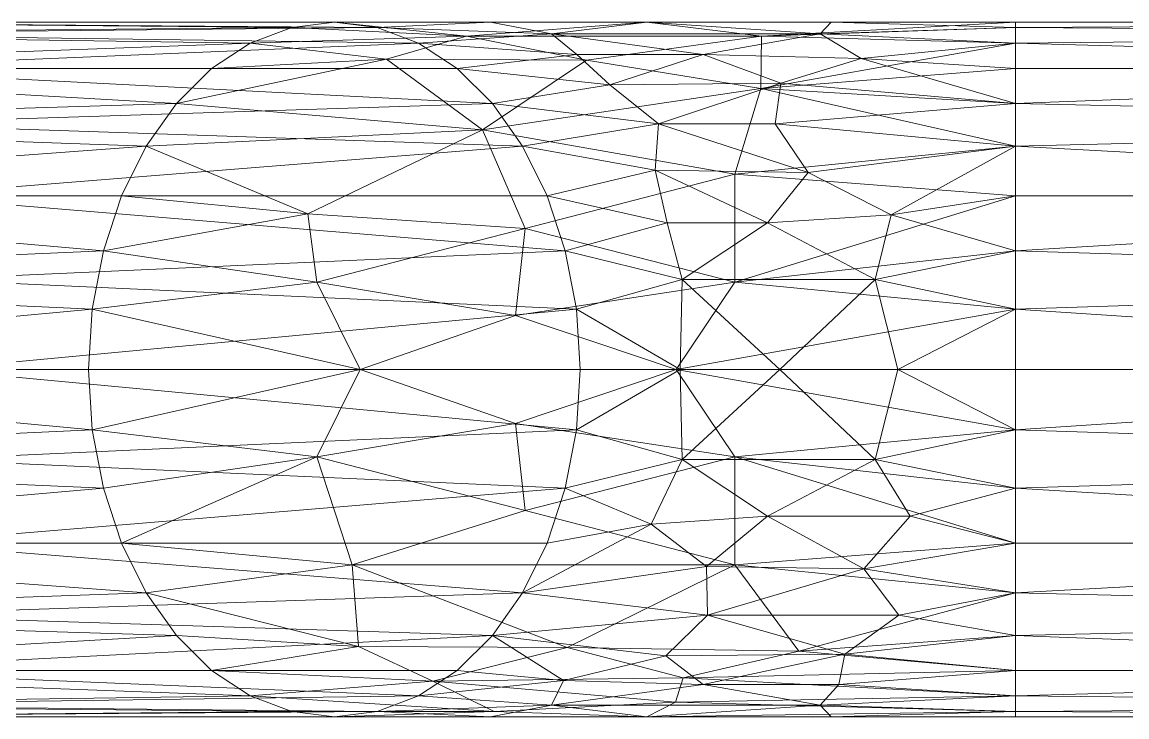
# Model space of a CAD drawing. Header units: inches. Extents: x -3326 to -59, y 8 to 1043.
# Drawn here: x -3009.626 to -3006.606, y 671.435 to 673.335 of the extents above; entities that cross this region are included whole.
import ezdxf

# ---------------------------------------------------------------- set-up
doc = ezdxf.new("R2010")
doc.units = ezdxf.units.IN
doc.header["$MEASUREMENT"] = 0
doc.layers.add('F-SPRN', color=10, linetype='Continuous', lineweight=9)
doc.layers.add('P-PIPE', color=10, linetype='Continuous', lineweight=9)

# ---------------------------------------------------------------- blocks, each defined once
blk = doc.blocks.new('Victaulic-VicPress316-Elbow 90-45deg Style P568_P571 - Standard-1136008-05 - Fourth Level')
at = {"layer": 'P-PIPE'}
for p, q in [((0.7712, 0.7712), (2.5385, 2.5385)), ((-1.0906, 0), (-3.59, 0))]:
    blk.add_line(p, q, dxfattribs=at)
blk.add_arc((-1.0906, 2.6331), 2.6331, 270, 315, dxfattribs=at)
mesh = blk.add_polyface(dxfattribs=at)
corners = [(2.5385, 2.5385, 0.95), (2.3647, 2.7124, 0.9176), (2.2026, 2.8744, 0.8227), (2.0635, 3.0135, 0.6718), (1.9568, 3.1203, 0.475), (1.8897, 3.1874, 0.2459), (1.8668, 3.2103), (0.0995, 1.443), (0.1097, 1.4328, 0.165), (0.14, 1.4024, 0.3249), (0.1894, 1.353, 0.475), (0.2566, 1.2858, 0.6106), (0.3394, 1.203, 0.7277), (0.4353, 1.1071, 0.8227), (0.5414, 1.001, 0.8927), (0.6546, 0.8879, 0.9356), (0.7712, 0.7712, 0.95)]
mesh.append_faces([[corners[k] for k in face] for face in [(15, 1, 14), (14, 2, 13), (11, 4, 10)]], dxfattribs={"vtx0": -1, "vtx1": -1})
mesh.append_faces([[corners[k] for k in face] for face in [(15, 0, 1), (14, 1, 2), (2, 12, 13), (11, 3, 4), (9, 4, 5), (8, 5, 6), (5, 8, 9), (3, 11, 12)]], dxfattribs={"vtx0": -1, "vtx2": -1})
mesh.append_faces([[corners[k] for k in face] for face in [(2, 3, 12), (9, 10, 4)]], dxfattribs={"vtx1": -1, "vtx2": -1})
mesh.append_faces([[corners[k] for k in face] for face in [(15, 16, 0), (6, 7, 8)]], dxfattribs={"vtx2": -1})
mesh = blk.add_polyface(dxfattribs=at)
corners = [(1.8668, 3.2103), (1.8897, 3.1874, -0.2459), (1.9568, 3.1203, -0.475), (2.0635, 3.0135, -0.6718), (2.2026, 2.8744, -0.8227), (2.3647, 2.7124, -0.9176), (2.5385, 2.5385, -0.95), (0.7712, 0.7712, -0.95), (0.6546, 0.8879, -0.9356), (0.5414, 1.001, -0.8927), (0.4353, 1.1071, -0.8227), (0.3394, 1.203, -0.7277), (0.2566, 1.2858, -0.6106), (0.1894, 1.353, -0.475), (0.14, 1.4024, -0.3249), (0.1097, 1.4328, -0.165), (0.0995, 1.443)]
mesh.append_faces([[corners[k] for k in face] for face in [(14, 2, 13), (2, 14, 1), (15, 1, 14), (11, 4, 10)]], dxfattribs={"vtx0": -1, "vtx1": -1})
mesh.append_faces([[corners[k] for k in face] for face in [(15, 0, 1), (11, 3, 4), (9, 4, 5), (8, 5, 6), (5, 8, 9), (3, 11, 12)]], dxfattribs={"vtx0": -1, "vtx2": -1})
mesh.append_faces([[corners[k] for k in face] for face in [(12, 13, 2), (2, 3, 12), (9, 10, 4)]], dxfattribs={"vtx1": -1, "vtx2": -1})
mesh.append_faces([[corners[k] for k in face] for face in [(15, 16, 0), (6, 7, 8)]], dxfattribs={"vtx2": -1})
mesh = blk.add_polyface(dxfattribs=at)
corners = [(2.5385, 2.5385, -0.95), (2.7124, 2.3647, -0.9176), (2.8744, 2.2026, -0.8227), (3.0135, 2.0635, -0.6718), (3.1203, 1.9568, -0.475), (3.1874, 1.8897, -0.2459), (3.2103, 1.8668), (1.443, 0.0995), (1.4328, 0.1097, -0.165), (1.4024, 0.14, -0.3249), (1.353, 0.1895, -0.475), (1.2858, 0.2566, -0.6107), (1.203, 0.3394, -0.7277), (1.1071, 0.4353, -0.8227), (1.0009, 0.5415, -0.8927), (0.8878, 0.6546, -0.9356), (0.7712, 0.7712, -0.95)]
mesh.append_faces([[corners[k] for k in face] for face in [(15, 1, 14), (14, 2, 13), (11, 4, 10)]], dxfattribs={"vtx0": -1, "vtx1": -1})
mesh.append_faces([[corners[k] for k in face] for face in [(15, 0, 1), (14, 1, 2), (2, 12, 13), (11, 3, 4), (9, 4, 5), (8, 5, 6), (5, 8, 9), (3, 11, 12)]], dxfattribs={"vtx0": -1, "vtx2": -1})
mesh.append_faces([[corners[k] for k in face] for face in [(2, 3, 12), (9, 10, 4)]], dxfattribs={"vtx1": -1, "vtx2": -1})
mesh.append_faces([[corners[k] for k in face] for face in [(15, 16, 0), (6, 7, 8)]], dxfattribs={"vtx2": -1})
mesh = blk.add_polyface(dxfattribs=at)
corners = [(3.2103, 1.8668), (3.1874, 1.8897, 0.2459), (3.1203, 1.9568, 0.475), (3.0135, 2.0635, 0.6718), (2.8744, 2.2026, 0.8227), (2.7124, 2.3647, 0.9176), (2.5385, 2.5385, 0.95), (0.7712, 0.7712, 0.95), (0.8879, 0.6546, 0.9356), (1.001, 0.5414, 0.8927), (1.1071, 0.4353, 0.8227), (1.203, 0.3394, 0.7277), (1.2858, 0.2566, 0.6106), (1.353, 0.1894, 0.475), (1.4024, 0.14, 0.3249), (1.4328, 0.1097, 0.165), (1.443, 0.0995)]
mesh.append_faces([[corners[k] for k in face] for face in [(15, 1, 14), (14, 2, 13), (11, 4, 10)]], dxfattribs={"vtx0": -1, "vtx1": -1})
mesh.append_faces([[corners[k] for k in face] for face in [(15, 0, 1), (14, 1, 2), (2, 12, 13), (11, 3, 4), (9, 4, 5), (8, 5, 6), (5, 8, 9), (3, 11, 12)]], dxfattribs={"vtx0": -1, "vtx2": -1})
mesh.append_faces([[corners[k] for k in face] for face in [(2, 3, 12), (9, 10, 4)]], dxfattribs={"vtx1": -1, "vtx2": -1})
mesh.append_faces([[corners[k] for k in face] for face in [(15, 16, 0), (6, 7, 8)]], dxfattribs={"vtx2": -1})
mesh = blk.add_polyface(dxfattribs=at)
corners = [(0.0995, 1.443), (-0.4466, 1.0781), (-1.0906, 0.95), (-1.0906, 0.9356, 0.165), (-1.0906, 0.8927, 0.3249), (-1.0906, 0.8227, 0.475), (-1.0906, 0.7277, 0.6106), (-1.0906, 0.6107, 0.7277), (-1.0906, 0.475, 0.8227), (-1.0906, 0.3249, 0.8927), (-1.0906, 0.165, 0.9356), (-1.0906, 0, 0.95), (-0.083, 0.2004, 0.95), (0.7712, 0.7712, 0.95), (0.6546, 0.8879, 0.9356), (0.5414, 1.001, 0.8927), (0.4353, 1.1071, 0.8227), (0.3394, 1.203, 0.7277), (0.2566, 1.2858, 0.6106), (0.1894, 1.353, 0.475), (0.14, 1.4024, 0.3249), (0.1097, 1.4328, 0.165), (-0.2367, 0.5714, 0.861), (-0.4125, 0.9959, 0.4015), (-0.2489, 0.8616, 0.6717), (-0.6239, 0.5977, 0.7782), (-0.557, 0.3063, 0.9176), (0.1773, 0.6105, 0.9176), (-0.676, 0.8251, 0.5449), (-0.1795, 1.1796, 0.2459), (-0.7072, 0.961, 0.2459), (0.1451, 0.8004, 0.8508), (-0.1347, 0.7694, 0.7826), (-0.0943, 1.1553, 0.4227), (-0.2461, 0.9866, 0.5385), (-0.608, 0.4543, 0.861), (-0.5868, 0.1002, 0.95), (0.3441, 0.4858, 0.95), (-0.7716, 0.6979, 0.6717), (-0.1736, 1.2605), (-0.8024, 0.8846, 0.4015), (-0.7686, 1.0141)]
mesh.append_faces([[corners[k] for k in face] for face in [(36, 10, 11), (39, 21, 0)]], dxfattribs={"vtx0": -1})
mesh.append_faces([[corners[k] for k in face] for face in [(6, 28, 5), (18, 24, 17), (20, 33, 19)]], dxfattribs={"vtx0": -1, "vtx1": -1})
mesh.append_faces([[corners[k] for k in face] for face in [(23, 40, 28), (26, 22, 35), (32, 25, 22), (26, 27, 22), (22, 25, 35), (30, 41, 3), (28, 40, 5), (38, 7, 25), (30, 29, 1), (10, 36, 26), (15, 31, 27), (32, 17, 24), (14, 27, 37), (29, 30, 23), (34, 28, 24), (31, 22, 27), (34, 18, 33), (20, 29, 33), (24, 28, 38), (27, 26, 12), (21, 39, 29), (40, 23, 30), (31, 32, 22), (33, 29, 23), (17, 32, 31), (25, 32, 24), (34, 33, 23), (28, 34, 23), (18, 34, 24), (8, 35, 25), (9, 26, 35), (24, 38, 25), (6, 38, 28), (4, 40, 30)]], dxfattribs={"vtx0": -1, "vtx1": -1, "vtx2": -1})
mesh.append_faces([[corners[k] for k in face] for face in [(25, 7, 8), (27, 12, 37), (33, 18, 19), (31, 15, 16), (31, 16, 17), (30, 1, 41)]], dxfattribs={"vtx0": -1, "vtx2": -1})
mesh.append_faces([[corners[k] for k in face] for face in [(8, 9, 35), (6, 7, 38), (4, 5, 40), (3, 4, 30), (9, 10, 26), (20, 21, 29), (14, 15, 27), (36, 12, 26), (39, 1, 29)]], dxfattribs={"vtx1": -1, "vtx2": -1})
mesh.append_faces([[corners[k] for k in face] for face in [(41, 2, 3), (37, 13, 14)]], dxfattribs={"vtx2": -1})
mesh = blk.add_polyface(dxfattribs=at)
corners = [(-1.0906, 0.95), (-0.4466, 1.0781), (0.0995, 1.443), (0.1097, 1.4328, -0.165), (0.14, 1.4024, -0.3249), (0.1894, 1.353, -0.475), (0.2566, 1.2858, -0.6106), (0.3394, 1.203, -0.7277), (0.4353, 1.1071, -0.8227), (0.5414, 1.001, -0.8927), (0.6546, 0.8879, -0.9356), (0.7712, 0.7712, -0.95), (-0.083, 0.2004, -0.95), (-1.0906, 0, -0.95), (-1.0906, 0.165, -0.9356), (-1.0906, 0.3249, -0.8927), (-1.0906, 0.475, -0.8227), (-1.0906, 0.6107, -0.7277), (-1.0906, 0.7277, -0.6106), (-1.0906, 0.8227, -0.475), (-1.0906, 0.8927, -0.3249), (-1.0906, 0.9356, -0.165), (-0.4125, 0.9959, -0.4015), (-0.2367, 0.5714, -0.861), (-0.4333, 0.7852, -0.6717), (-0.7072, 0.961, -0.2459), (-0.1795, 1.1796, -0.2459), (-0.1054, 1.0615, -0.5449), (0.0185, 0.8638, -0.7782), (0.1773, 0.6105, -0.9176), (-0.557, 0.3063, -0.9176), (-0.7503, 0.8836, -0.4227), (-0.5236, 0.8716, -0.5385), (-0.6685, 0.4634, -0.8508), (-0.4488, 0.6393, -0.7826), (-0.7686, 1.0141), (-0.1736, 1.2605), (-0.1383, 1.1387, -0.4015), (-0.1149, 0.9317, -0.6717), (0.1087, 0.7512, -0.861), (0.3441, 0.4858, -0.95), (-0.5868, 0.1002, -0.95)]
mesh.append_faces([[corners[k] for k in face] for face in [(35, 21, 0), (40, 10, 11)]], dxfattribs={"vtx0": -1})
mesh.append_faces([[corners[k] for k in face] for face in [(18, 24, 17), (4, 26, 3), (5, 37, 4), (20, 31, 19)]], dxfattribs={"vtx0": -1, "vtx1": -1})
mesh.append_faces([[corners[k] for k in face] for face in [(21, 35, 25), (25, 31, 20), (25, 22, 31), (31, 32, 18), (26, 37, 22), (29, 30, 23), (37, 27, 22), (38, 24, 32), (17, 24, 34), (33, 34, 23), (26, 25, 1), (27, 38, 32), (41, 14, 30), (18, 32, 24), (38, 7, 28), (23, 39, 29), (25, 26, 22), (30, 33, 23), (10, 40, 29), (34, 28, 23), (30, 29, 12), (39, 23, 28), (3, 26, 36), (27, 32, 22), (32, 31, 22), (15, 33, 30), (17, 34, 33), (34, 24, 38), (4, 37, 26), (5, 27, 37), (38, 27, 6), (34, 38, 28), (8, 39, 28), (9, 29, 39)]], dxfattribs={"vtx0": -1, "vtx1": -1, "vtx2": -1})
mesh.append_faces([[corners[k] for k in face] for face in [(33, 15, 16), (31, 18, 19), (39, 8, 9), (26, 1, 36), (38, 6, 7), (30, 12, 41), (33, 16, 17)]], dxfattribs={"vtx0": -1, "vtx2": -1})
mesh.append_faces([[corners[k] for k in face] for face in [(9, 10, 29), (20, 21, 25), (5, 6, 27), (7, 8, 28), (14, 15, 30), (35, 1, 25), (40, 12, 29)]], dxfattribs={"vtx1": -1, "vtx2": -1})
mesh.append_faces([[corners[k] for k in face] for face in [(36, 2, 3), (41, 13, 14)]], dxfattribs={"vtx2": -1})
mesh = blk.add_polyface(dxfattribs=at)
corners = [(-3.59, 0, -0.95), (-3.59, 0.2459, -0.9176), (-3.59, 0.475, -0.8227), (-3.59, 0.6718, -0.6718), (-3.59, 0.8227, -0.475), (-3.59, 0.9176, -0.2459), (-3.59, 0.95), (-1.0906, 0.95), (-1.0906, 0.9356, -0.165), (-1.0906, 0.8927, -0.3249), (-1.0906, 0.8227, -0.475), (-1.0906, 0.7277, -0.6106), (-1.0906, 0.6107, -0.7277), (-1.0906, 0.475, -0.8227), (-1.0906, 0.3249, -0.8927), (-1.0906, 0.165, -0.9356), (-1.0906, 0, -0.95)]
mesh.append_faces([[corners[k] for k in face] for face in [(15, 1, 14), (14, 2, 13), (11, 4, 10)]], dxfattribs={"vtx0": -1, "vtx1": -1})
mesh.append_faces([[corners[k] for k in face] for face in [(15, 0, 1), (14, 1, 2), (2, 12, 13), (11, 3, 4), (9, 4, 5), (8, 5, 6), (5, 8, 9), (3, 11, 12)]], dxfattribs={"vtx0": -1, "vtx2": -1})
mesh.append_faces([[corners[k] for k in face] for face in [(2, 3, 12), (9, 10, 4)]], dxfattribs={"vtx1": -1, "vtx2": -1})
mesh.append_faces([[corners[k] for k in face] for face in [(15, 16, 0), (6, 7, 8)]], dxfattribs={"vtx2": -1})
mesh = blk.add_polyface(dxfattribs=at)
corners = [(-3.59, 0.95), (-3.59, 0.9176, 0.2459), (-3.59, 0.8227, 0.475), (-3.59, 0.6718, 0.6718), (-3.59, 0.475, 0.8227), (-3.59, 0.2459, 0.9176), (-3.59, 0, 0.95), (-1.0906, 0, 0.95), (-1.0906, 0.165, 0.9356), (-1.0906, 0.3249, 0.8927), (-1.0906, 0.475, 0.8227), (-1.0906, 0.6107, 0.7277), (-1.0906, 0.7277, 0.6106), (-1.0906, 0.8227, 0.475), (-1.0906, 0.8927, 0.3249), (-1.0906, 0.9356, 0.165), (-1.0906, 0.95)]
mesh.append_faces([[corners[k] for k in face] for face in [(15, 1, 14), (14, 2, 13), (11, 4, 10)]], dxfattribs={"vtx0": -1, "vtx1": -1})
mesh.append_faces([[corners[k] for k in face] for face in [(15, 0, 1), (14, 1, 2), (2, 12, 13), (11, 3, 4), (9, 4, 5), (8, 5, 6), (5, 8, 9), (3, 11, 12)]], dxfattribs={"vtx0": -1, "vtx2": -1})
mesh.append_faces([[corners[k] for k in face] for face in [(2, 3, 12), (9, 10, 4)]], dxfattribs={"vtx1": -1, "vtx2": -1})
mesh.append_faces([[corners[k] for k in face] for face in [(15, 16, 0), (6, 7, 8)]], dxfattribs={"vtx2": -1})
mesh = blk.add_polyface(dxfattribs=at)
corners = [(-1.0906, 0, -0.95), (-0.083, 0.2004, -0.95), (0.7712, 0.7712, -0.95), (0.8878, 0.6546, -0.9356), (1.0009, 0.5415, -0.8927), (1.1071, 0.4353, -0.8227), (1.203, 0.3394, -0.7277), (1.2858, 0.2566, -0.6107), (1.353, 0.1895, -0.475), (1.4024, 0.14, -0.3249), (1.4328, 0.1097, -0.165), (1.443, 0.0995), (0.7009, -0.47), (-0.1633, -0.8279), (-1.0906, -0.95), (-1.0906, -0.9356, -0.165), (-1.0906, -0.8927, -0.3249), (-1.0906, -0.8227, -0.475), (-1.0906, -0.7277, -0.6107), (-1.0906, -0.6106, -0.7277), (-1.0906, -0.475, -0.8227), (-1.0906, -0.3249, -0.8927), (-1.0906, -0.165, -0.9356), (0.2493, -0.6018, -0.3853), (0.0823, -0.1986, -0.8461), (0.3664, -0.3508, -0.6556), (-0.3238, -0.6984, -0.5343), (0.8194, -0.3623, -0.239), (-0.3233, -0.8356, -0.239), (-0.3966, -0.1831, -0.9116), (0.4099, 0.151, -0.9116), (-0.3944, -0.4819, -0.7683), (0.8441, -0.2623, -0.4258), (0.6287, 0.1011, -0.8484), (0.2761, -0.6665, -0.148)]
mesh.append_faces([[corners[k] for k in face] for face in [(13, 34, 12), (9, 32, 8), (0, 29, 22), (22, 29, 21)]], dxfattribs={"vtx0": -1, "vtx1": -1})
mesh.append_faces([[corners[k] for k in face] for face in [(26, 18, 31), (26, 31, 25), (31, 21, 29), (1, 30, 29), (24, 29, 30), (24, 25, 31), (29, 24, 31), (17, 26, 28), (4, 33, 30), (25, 32, 23), (13, 15, 28), (34, 13, 28), (10, 12, 27), (33, 24, 30), (34, 23, 27), (24, 33, 25), (32, 9, 27), (25, 7, 32), (27, 12, 34), (33, 6, 25), (32, 27, 23), (28, 26, 23), (25, 23, 26), (23, 34, 28)]], dxfattribs={"vtx0": -1, "vtx1": -1, "vtx2": -1})
mesh.append_faces([[corners[k] for k in face] for face in [(31, 20, 21), (33, 5, 6), (28, 16, 17), (31, 19, 20), (33, 4, 5), (25, 6, 7), (31, 18, 19), (32, 7, 8)]], dxfattribs={"vtx0": -1, "vtx2": -1})
mesh.append_faces([[corners[k] for k in face] for face in [(15, 16, 28), (9, 10, 27), (0, 1, 29), (2, 3, 30), (17, 18, 26), (3, 4, 30), (1, 2, 30)]], dxfattribs={"vtx1": -1, "vtx2": -1})
mesh.append_faces([[corners[k] for k in face] for face in [(13, 14, 15), (10, 11, 12)]], dxfattribs={"vtx2": -1})
mesh = blk.add_polyface(dxfattribs=at)
corners = [(0.7712, 0.7712, 0.95), (-0.083, 0.2004, 0.95), (-1.0906, 0, 0.95), (-1.0906, -0.165, 0.9356), (-1.0906, -0.3249, 0.8927), (-1.0906, -0.475, 0.8227), (-1.0906, -0.6107, 0.7277), (-1.0906, -0.7277, 0.6106), (-1.0906, -0.8227, 0.475), (-1.0906, -0.8927, 0.3249), (-1.0906, -0.9356, 0.165), (-1.0906, -0.95), (-0.1633, -0.8279), (0.7009, -0.47), (1.443, 0.0995), (1.4328, 0.1097, 0.165), (1.4024, 0.14, 0.3249), (1.353, 0.1894, 0.475), (1.2858, 0.2566, 0.6106), (1.203, 0.3394, 0.7277), (1.1071, 0.4353, 0.8227), (1.001, 0.5414, 0.8927), (0.8879, 0.6546, 0.9356), (0.2493, -0.6018, 0.3853), (0.135, -0.3259, 0.7602), (-0.1612, -0.1224, 0.9094), (-0.3233, -0.8356, 0.239), (0.8194, -0.3623, 0.239), (0.7228, -0.2649, 0.5342), (-0.3238, -0.6984, 0.5342), (0.5022, 0.0287, 0.8522), (-0.4983, -0.5012, 0.7698), (-0.1826, -0.2996, 0.8435), (0.7052, -0.0228, 0.7578), (0.2761, -0.6665, 0.148), (0.3343, 0.222, 0.9351)]
mesh.append_faces([[corners[k] for k in face] for face in [(3, 1, 2), (15, 13, 14)]], dxfattribs={"vtx0": -1})
mesh.append_faces([[corners[k] for k in face] for face in [(9, 26, 8), (6, 31, 5), (5, 32, 4), (17, 27, 16), (20, 33, 19), (10, 26, 9), (0, 35, 22)]], dxfattribs={"vtx0": -1, "vtx1": -1})
mesh.append_faces([[corners[k] for k in face] for face in [(7, 29, 31), (23, 29, 26), (29, 8, 26), (32, 5, 31), (27, 17, 28), (33, 20, 30), (10, 12, 26), (13, 15, 27), (34, 23, 26), (27, 34, 13), (24, 33, 30), (28, 18, 33), (30, 32, 24), (28, 23, 27), (28, 33, 24), (4, 32, 25), (1, 25, 35), (29, 24, 31), (28, 29, 23), (1, 3, 25), (35, 30, 21), (32, 30, 25), (32, 31, 24), (23, 34, 27), (29, 28, 24), (12, 34, 26), (30, 35, 25)]], dxfattribs={"vtx0": -1, "vtx1": -1, "vtx2": -1})
mesh.append_faces([[corners[k] for k in face] for face in [(34, 12, 13), (25, 3, 4), (33, 18, 19), (28, 17, 18), (35, 0, 1), (31, 6, 7), (35, 21, 22)]], dxfattribs={"vtx0": -1, "vtx2": -1})
mesh.append_faces([[corners[k] for k in face] for face in [(7, 8, 29), (20, 21, 30), (15, 16, 27)]], dxfattribs={"vtx1": -1, "vtx2": -1})
mesh.append_faces([[corners[k] for k in face] for face in [(10, 11, 12)]], dxfattribs={"vtx2": -1})
mesh = blk.add_polyface(dxfattribs=at)
corners = [(-3.59, 0, 0.95), (-3.59, -0.2459, 0.9176), (-3.59, -0.475, 0.8227), (-3.59, -0.6718, 0.6718), (-3.59, -0.8227, 0.475), (-3.59, -0.9176, 0.2459), (-3.59, -0.95), (-1.0906, -0.95), (-1.0906, -0.9356, 0.165), (-1.0906, -0.8927, 0.3249), (-1.0906, -0.8227, 0.475), (-1.0906, -0.7277, 0.6106), (-1.0906, -0.6107, 0.7277), (-1.0906, -0.475, 0.8227), (-1.0906, -0.3249, 0.8927), (-1.0906, -0.165, 0.9356), (-1.0906, 0, 0.95)]
mesh.append_faces([[corners[k] for k in face] for face in [(15, 1, 14), (14, 2, 13), (11, 4, 10)]], dxfattribs={"vtx0": -1, "vtx1": -1})
mesh.append_faces([[corners[k] for k in face] for face in [(15, 0, 1), (14, 1, 2), (2, 12, 13), (11, 3, 4), (9, 4, 5), (8, 5, 6), (5, 8, 9), (3, 11, 12)]], dxfattribs={"vtx0": -1, "vtx2": -1})
mesh.append_faces([[corners[k] for k in face] for face in [(2, 3, 12), (9, 10, 4)]], dxfattribs={"vtx1": -1, "vtx2": -1})
mesh.append_faces([[corners[k] for k in face] for face in [(15, 16, 0), (6, 7, 8)]], dxfattribs={"vtx2": -1})
mesh = blk.add_polyface(dxfattribs=at)
corners = [(-3.59, -0.95), (-3.59, -0.9176, -0.2459), (-3.59, -0.8227, -0.475), (-3.59, -0.6718, -0.6718), (-3.59, -0.475, -0.8227), (-3.59, -0.2459, -0.9176), (-3.59, 0, -0.95), (-1.0906, 0, -0.95), (-1.0906, -0.165, -0.9356), (-1.0906, -0.3249, -0.8927), (-1.0906, -0.475, -0.8227), (-1.0906, -0.6106, -0.7277), (-1.0906, -0.7277, -0.6107), (-1.0906, -0.8227, -0.475), (-1.0906, -0.8927, -0.3249), (-1.0906, -0.9356, -0.165), (-1.0906, -0.95)]
mesh.append_faces([[corners[k] for k in face] for face in [(14, 2, 13), (2, 14, 1), (15, 1, 14), (11, 4, 10)]], dxfattribs={"vtx0": -1, "vtx1": -1})
mesh.append_faces([[corners[k] for k in face] for face in [(15, 0, 1), (11, 3, 4), (9, 4, 5), (8, 5, 6), (5, 8, 9), (3, 11, 12)]], dxfattribs={"vtx0": -1, "vtx2": -1})
mesh.append_faces([[corners[k] for k in face] for face in [(12, 13, 2), (2, 3, 12), (9, 10, 4)]], dxfattribs={"vtx1": -1, "vtx2": -1})
mesh.append_faces([[corners[k] for k in face] for face in [(15, 16, 0), (6, 7, 8)]], dxfattribs={"vtx2": -1})

msp = doc.modelspace()

# ---------------------------------------------------------------- block references
at = {"layer": 'F-SPRN', "color": 1, "extrusion": (0, -1, 0), "rotation": 180}
msp.add_blockref('Victaulic-VicPress316-Elbow 90-45deg Style P568_P571 - Standard-1136008-05 - Fourth Level', (-3008.0011, 971, -672.385), dxfattribs=at)

doc.saveas('drawing.dxf')
